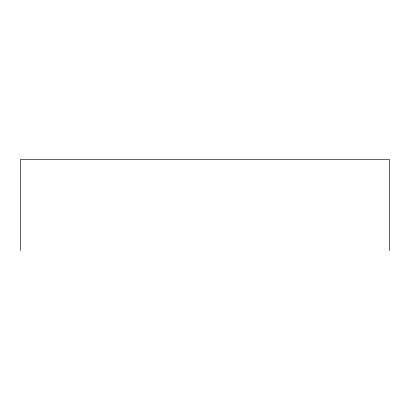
<?xml version="1.0" encoding="UTF-8"?>
<svg xmlns="http://www.w3.org/2000/svg" width="410" height="410" viewBox="0 0 410 410"><rect width="100%" height="100%" fill="white"/><g stroke="black" fill="none" stroke-linecap="round" stroke-linejoin="round"><path stroke-width="0.61" d="M389.5 250.582L389.5 159.418L20.5 159.418L20.5 250.582"/></g></svg>
